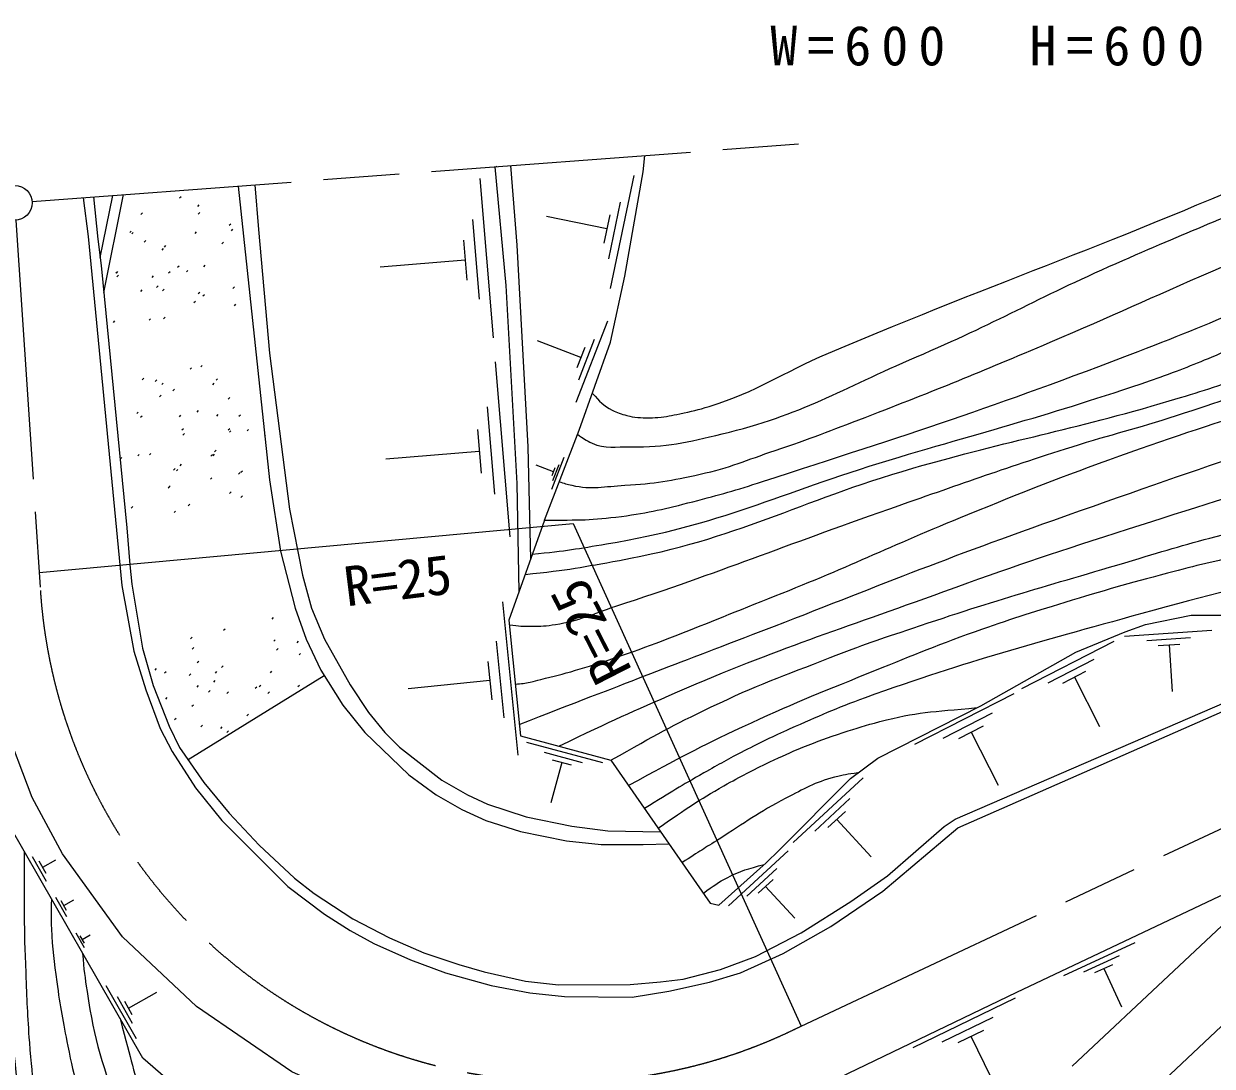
# Model space of a CAD drawing. Units: millimetres, scale not verified. Extents: x 40000 to 680000, y 20000 to 380000.
# Drawn here: x 117750 to 172655, y 272726 to 320880 of the extents above; entities that cross this region are included whole.
import ezdxf
from ezdxf.enums import TextEntityAlignment as Align

# ---------------------------------------------------------------- set-up
doc = ezdxf.new("R2010")
doc.units = ezdxf.units.MM
doc.header["$LTSCALE"] = 1000
doc.linetypes.add('CHAIN', pattern=[18.5, 12, -1.5, 3.5, -1.5])
for name, color, linetype, lineweight in [('M-BGD', 7, 'Continuous', 13), ('M-BMK', 2, 'CHAIN', 13), ('M-BMK-SRVR', 3, 'Continuous', 13), ('M-STR-HTXT', 7, 'Continuous', 13)]:
    doc.layers.add(name, color=color, linetype=linetype, lineweight=lineweight)
doc.styles.add('ＭＳ ゴシック', font='')
doc.styles.get('ＭＳ ゴシック').set_extended_font_data('MS Gothic')

msp = doc.modelspace()

# ---------------------------------------------------------------- linework, layer by layer
at = {"layer": 'M-BGD'}
for p, q in [((139599, 314297), (139596, 314282)), ((138820, 313725), (139438, 306366)), ((145928, 313865), (144835, 308645)), ((121449, 308470), (122357, 312986)), ((121280, 310078), (121859, 312949)), ((124946, 312837), (125017, 312908)), ((125789, 312442), (125860, 312512)), ((145307, 312633), (144760, 310023)), ((123158, 312068), (123228, 312139)), ((125812, 312087), (125883, 312158)), ((144686, 311400), (141902, 311983)), ((144822, 312053), (144549, 310748)), ((127245, 311574), (127315, 311644)), ((127345, 311314), (127416, 311385)), ((138484, 311844), (138793, 308165)), ((122645, 311234), (122716, 311305)), ((122742, 311169), (122812, 311240)), ((123311, 310792), (123382, 310863)), ((125666, 311196), (125737, 311267)), ((126903, 310720), (126974, 310791)), ((138071, 310883), (138225, 309043)), ((124141, 310423), (124212, 310494)), ((124249, 310567), (124320, 310638)), ((124857, 309635), (124927, 309706)), ((126063, 309654), (126134, 309725)), ((138148, 309963), (134223, 309634)), ((122004, 309373), (122074, 309444)), ((122029, 309361), (122100, 309432)), ((122055, 309193), (122126, 309264)), ((123679, 309160), (123749, 309231)), ((124444, 309369), (124514, 309440)), ((125263, 309419), (125334, 309490)), ((123151, 308514), (123221, 308585)), ((123886, 308698), (123957, 308769)), ((124161, 308543), (124232, 308614)), ((127415, 308654), (127485, 308725)), ((125609, 308002), (125680, 308072)), ((125810, 308416), (125880, 308486)), ((126027, 308305), (126098, 308376)), ((127481, 307850), (127551, 307921)), ((121891, 307086), (121962, 307157)), ((123537, 307186), (123607, 307256)), ((124211, 307256), (124282, 307327)), ((144720, 307145), (143259, 303379)), ((143487, 305457), (141479, 306236)), ((143670, 305928), (143305, 304986)), ((144104, 306301), (143373, 304418)), ((125433, 304921), (125503, 304992)), ((125928, 305030), (125998, 305101)), ((139531, 305257), (140208, 297179)), ((123221, 304433), (123292, 304503)), ((123822, 304355), (123893, 304425)), ((124122, 304213), (124193, 304283)), ((126483, 304202), (126553, 304273)), ((126635, 304411), (126706, 304481)), ((124020, 303654), (124091, 303724)), ((124639, 303928), (124710, 303999)), ((127193, 303543), (127263, 303613)), ((139162, 303192), (139500, 299154)), ((122968, 302874), (123039, 302944)), ((123146, 302705), (123216, 302776)), ((124942, 302725), (125013, 302796)), ((125757, 302945), (125828, 303015)), ((126665, 302755), (126736, 302826)), ((127688, 302751), (127759, 302822)), ((125054, 302116), (125125, 302187)), ((127193, 302119), (127263, 302190)), ((127253, 302011), (127323, 302082)), ((128065, 302075), (128135, 302145)), ((138708, 302137), (138877, 300118)), ((125102, 301882), (125172, 301952)), ((128867, 301848), (128912, 301893)), ((123016, 300921), (123087, 300991)), ((123552, 300965), (123623, 301036)), ((126397, 300913), (126468, 300984)), ((126495, 300923), (126566, 300994)), ((126569, 301106), (126640, 301177)), ((138792, 301128), (134484, 300766)), ((122206, 300775), (122276, 300845)), ((124673, 300259), (124744, 300330)), ((124974, 300464), (125044, 300535)), ((142220, 300180), (141428, 300487)), ((142707, 300846), (142130, 299360)), ((142292, 300366), (142148, 299994)), ((142464, 300513), (142175, 299770)), ((124803, 300222), (124873, 300293)), ((126374, 299842), (126445, 299913)), ((127674, 300082), (127745, 300152)), ((127777, 300163), (127848, 300234)), ((124417, 299422), (124488, 299493)), ((124444, 299461), (124515, 299532)), ((127255, 299189), (127326, 299260)), ((122374, 299022), (122400, 299049)), ((125351, 298617), (125422, 298688)), ((127783, 298997), (127853, 299068)), ((122717, 298510), (122788, 298581)), ((124693, 298298), (124764, 298368)), ((139868, 294175), (140579, 287099)), ((129224, 293383), (129294, 293454)), ((126985, 292864), (127056, 292935)), ((168605, 292589), (172640, 292871)), ((125457, 292472), (125527, 292543)), ((129297, 292358), (129368, 292429)), ((130379, 292289), (130450, 292359)), ((139574, 292358), (139929, 288821)), ((163867, 290176), (168127, 292354)), ((169633, 292390), (171650, 292532)), ((170156, 292157), (171164, 292227)), ((170660, 292192), (170811, 290040)), ((125534, 291993), (125604, 292064)), ((129427, 291951), (129498, 292022)), ((130468, 291724), (130539, 291794)), ((123819, 291021), (123890, 291091)), ((125765, 291369), (125835, 291440)), ((126892, 291151), (126963, 291221)), ((139191, 291426), (139369, 289658)), ((165078, 290437), (167208, 291525)), ((124256, 290894), (124326, 290964)), ((125340, 286888), (131625, 290770)), ((125398, 290778), (125469, 290849)), ((126528, 290474), (126599, 290544)), ((126605, 290887), (126675, 290958)), ((129144, 290902), (129214, 290973)), ((139280, 290542), (135507, 290163)), ((165755, 290425), (166820, 290969)), ((166288, 290697), (167449, 288425)), ((125754, 290241), (125824, 290312)), ((126284, 290010), (126355, 290081)), ((127131, 289950), (127202, 290021)), ((128445, 290183), (128516, 290254)), ((128628, 290264), (128699, 290335)), ((129032, 289950), (129103, 290020)), ((130419, 290264), (130490, 290335)), ((158916, 287597), (163500, 289940)), ((124309, 289685), (124380, 289756)), ((125517, 289353), (125588, 289424)), ((124721, 288739), (124792, 288809)), ((128060, 288918), (128131, 288988)), ((160218, 287877), (162510, 289049)), ((125935, 288405), (126006, 288476)), ((126850, 288325), (126921, 288396)), ((160947, 287864), (162093, 288450)), ((127135, 288147), (127205, 288217)), ((161520, 288157), (162770, 285712)), ((140978, 287701), (144487, 286757)), ((141793, 287231), (143547, 286759)), ((142607, 286761), (142103, 284890)), ((142168, 286879), (143045, 286643)), ((153290, 283058), (156531, 286050)), ((154300, 283590), (155920, 285086)), ((154904, 283748), (155715, 284496)), ((155309, 284122), (156905, 282394)), ((118799, 281266), (118153, 282393)), ((118626, 281916), (119227, 282260)), ((150302, 280128), (153058, 282673)), ((118788, 281634), (118465, 282197)), ((151161, 280580), (152539, 281853)), ((151675, 280715), (152364, 281351)), ((152020, 281033), (153377, 279563)), ((119734, 279633), (119227, 280519)), ((119725, 279922), (119472, 280365)), ((119599, 280144), (120071, 280414)), ((120557, 278197), (120171, 278871)), ((120550, 278417), (120357, 278754)), ((120453, 278586), (120813, 278792)), ((165795, 276919), (169102, 278444)), ((166723, 277080), (168377, 277842)), ((167238, 277050), (168065, 277431)), ((167652, 277241), (168465, 275477)), ((122964, 273994), (121562, 276442)), ((122777, 274700), (122076, 275924)), ((122765, 275099), (122414, 275711)), ((122590, 275405), (123895, 276153)), ((158841, 273587), (163560, 275885)), ((160174, 273847), (162533, 274996)), ((160917, 273820), (162097, 274394)), ((161507, 274107), (162732, 271591))]:
    msp.add_line(p, q, dxfattribs=at)
for points in [[(141801, 297956), (143409, 302105), (144849, 306169), (145526, 309217), (146373, 314043), (146448, 314797)], [(139511, 314275), (140023, 308794), (140531, 299650), (140622, 294643)], [(140244, 314330), (140531, 310656), (141039, 301343), (141157, 296148)], [(127650, 313384), (129101, 299819), (129609, 296517), (130286, 293892), (130794, 292453), (131471, 291014), (132487, 289405), (133503, 288135), (135535, 286188), (136805, 285256), (137991, 284579), (139091, 284071), (140700, 283563), (142817, 283140), (144425, 282970), (146373, 282970), (147555, 282997)], [(128423, 313442), (128587, 311375), (129101, 305661), (130032, 298464), (130625, 295416), (131048, 293892), (131641, 292453), (132826, 290336), (133673, 289066), (134435, 288135), (135112, 287458), (137059, 285934), (138245, 285256), (139176, 284833), (140954, 284240), (143071, 283817), (144728, 283603), (147164, 283560)], [(120489, 312846), (120721, 311048), (122288, 294931), (122832, 291906), (123384, 290119), (124046, 288321), (124605, 287269), (125682, 285593), (126899, 284071), (129947, 281023), (131641, 279753), (132826, 278991), (133927, 278398), (135620, 277636), (137229, 277044), (139345, 276451), (141123, 276112), (142732, 275943), (145850, 275910), (147558, 276197), (149432, 276607), (150860, 277044), (152834, 277934), (155034, 279177), (157440, 280811), (160902, 283731), (175159, 289998)], [(120975, 312882), (121171, 310933), (121327, 309707), (122513, 297600), (122643, 295885), (122741, 294987), (123238, 292037), (123726, 290310), (124472, 288429), (124951, 287456), (126065, 285831), (127242, 284411), (128622, 282932), (130251, 281419), (131170, 280704), (132950, 279532), (134641, 278662), (136235, 277961), (137846, 277419), (139014, 277091), (140936, 276654), (142450, 276492), (145761, 276500), (147172, 276625), (148220, 276749), (149945, 277195), (151553, 277788), (153670, 278888), (155956, 280328), (157649, 281513), (160274, 283799), (160782, 284138), (179747, 292350)], [(176114, 281869), (172971, 280573), (163614, 276134), (155003, 271997), (149605, 269937), (144243, 269121), (139964, 269138), (134690, 270417), (130127, 272468), (125724, 275486), (122314, 278700), (119536, 282544), (118133, 285136), (116801, 288687), (115896, 294618), (114314, 312382)], [(141801, 297956), (140154, 293328), (140691, 287986), (144879, 286858), (149456, 280254), (149865, 280167)], [(149865, 280167), (152045, 282124), (152650, 282711), (155940, 286018), (157210, 286950), (161968, 289381), (166354, 291860), (168640, 292792), (169571, 293130), (171688, 293554), (177445, 293554), (181933, 293723), (184981, 294231), (189976, 295332), (191774, 295945)], [(140741, 269135), (134792, 265794), (130478, 266824), (123251, 273091), (117108, 283816), (117144, 287773)], [(161315, 264573), (161000, 265439), (164835, 267747), (170197, 271866), (174636, 276039), (180939, 282182), (182559, 285012)], [(175533, 281630), (175583, 281531), (166185, 272726)]]:
    msp.add_lwpolyline(points, dxfattribs=at)
for points, knots in [([(144014, 303811), (144380, 303428), (144514, 303248), (144933, 303036), (145185, 302909), (145338, 302855), (145611, 302782), (145805, 302731), (145918, 302713), (146119, 302698), (146481, 302670), (146687, 302675), (147050, 302698), (147452, 302723), (147671, 302790), (148066, 302867), (148601, 302972), (148900, 303044), (149421, 303206), (151668, 303905), (152758, 304741), (154924, 305661), (163210, 309182), (168047, 310694), (176260, 314382), (181239, 316617), (183779, 318401), (188791, 320562), (189665, 320939), (190177, 321098), (191077, 321409), (192661, 321956), (193626, 322008), (195225, 322510), (195724, 322666), (195994, 322783), (196495, 322933), (198739, 323606), (200049, 323787), (202337, 324288), (203915, 324633), (204809, 324777), (206401, 325050), (209167, 325524), (210735, 325672), (213513, 326066), (214935, 326267), (215728, 326405), (217154, 326574), (219562, 326858), (220919, 326954), (223335, 327166), (227562, 327538), (228928, 327602), (234172, 327928)], [0, 0, 0, 0, 1, 1, 1, 2, 2, 2, 3, 3, 3, 4, 4, 4, 5, 5, 5, 6, 6, 6, 7, 7, 7, 8, 8, 8, 9, 9, 9, 10, 10, 10, 11, 11, 11, 12, 12, 12, 13, 13, 13, 14, 14, 14, 15, 15, 15, 16, 16, 16, 17, 17, 17, 18, 18, 18, 18]), ([(143339, 301923), (143595, 301709), (143726, 301642), (144002, 301512), (144633, 301214), (145083, 301360), (145780, 301343), (147449, 301303), (148388, 301552), (150013, 301936), (153683, 302802), (155519, 304015), (158988, 305492), (162650, 307051), (164573, 308209), (168217, 309810), (171529, 311264), (173406, 312032), (176768, 313366), (179063, 314276), (180397, 314661), (182695, 315567), (187374, 317412), (189943, 318575), (194633, 320393), (195549, 320748), (196070, 320931), (197003, 321240), (198435, 321714), (199268, 321879), (200729, 322256), (201715, 322510), (202267, 322660), (203269, 322848), (204845, 323145), (205740, 323250), (207333, 323441), (209973, 323758), (211457, 323893), (214106, 324118), (216714, 324341), (218184, 324347), (220795, 324542), (223906, 324774), (225656, 324846), (228753, 325219), (231544, 325555), (232480, 325707), (235869, 326287)], [0, 0, 0, 0, 1, 1, 1, 2, 2, 2, 3, 3, 3, 4, 4, 4, 5, 5, 5, 6, 6, 6, 7, 7, 7, 8, 8, 8, 9, 9, 9, 10, 10, 10, 11, 11, 11, 12, 12, 12, 13, 13, 13, 14, 14, 14, 15, 15, 15, 16, 16, 16, 16]), ([(142478, 299734), (142736, 299635), (142836, 299621), (143071, 299565), (144004, 299344), (144568, 299515), (145526, 299565), (146894, 299637), (147658, 299784), (148997, 300073), (150388, 300373), (151121, 300719), (152469, 301174), (154105, 301725), (155007, 302076), (156617, 302698), (159980, 303996), (161853, 304755), (165169, 306169), (168125, 307430), (169754, 308197), (172704, 309471), (176826, 311251), (179090, 312365), (183287, 313958), (186693, 315251), (188620, 315929), (192093, 317026), (192966, 317302), (193458, 317448), (194340, 317694), (194731, 317802), (194953, 317852), (195344, 317960), (195876, 318107), (196170, 318201), (196702, 318350), (197910, 318690), (198574, 318929), (199797, 319208), (201442, 319582), (202368, 319776), (204031, 320054), (206171, 320413), (207380, 320554), (209534, 320816), (211481, 321053), (212573, 321180), (214529, 321324), (216577, 321475), (217730, 321455), (219779, 321578), (222493, 321741), (224014, 321839), (226721, 322086), (229866, 322373), (230894, 322513), (234754, 323006)], [0, 0, 0, 0, 1, 1, 1, 2, 2, 2, 3, 3, 3, 4, 4, 4, 5, 5, 5, 6, 6, 6, 7, 7, 7, 8, 8, 8, 9, 9, 9, 10, 10, 10, 11, 11, 11, 12, 12, 12, 13, 13, 13, 14, 14, 14, 15, 15, 15, 16, 16, 16, 17, 17, 17, 18, 18, 18, 19, 19, 19, 19]), ([(141801, 297956), (143456, 297953), (143978, 297947), (145357, 298126), (146662, 298295), (147384, 298474), (148659, 298803), (149925, 299130), (150632, 299330), (151876, 299734), (158700, 301949), (162538, 303166), (169233, 305746), (171336, 306556), (172515, 307013), (174567, 307947), (176035, 308615), (176773, 309157), (178207, 309894), (179457, 310537), (180159, 310892), (181425, 311503), (182344, 311947), (182860, 312194), (183795, 312604), (185100, 313175), (185853, 313444), (187182, 313958), (188168, 314339), (188718, 314559), (189722, 314890), (191185, 315371), (192053, 315477), (193532, 315906), (194296, 316127), (194710, 316297), (195479, 316498), (196659, 316807), (197327, 316961), (198527, 317176), (201290, 317668), (202846, 317927), (205639, 318192), (208242, 318438), (209714, 318398), (212328, 318446), (214114, 318478), (215114, 318432), (216900, 318446), (218620, 318459), (219584, 318472), (221303, 318530), (222626, 318575), (223368, 318608), (224689, 318700), (225848, 318780), (226497, 318832), (227653, 318954), (230071, 319209), (230884, 319404), (233799, 319947)], [0, 0, 0, 0, 1, 1, 1, 2, 2, 2, 3, 3, 3, 4, 4, 4, 5, 5, 5, 6, 6, 6, 7, 7, 7, 8, 8, 8, 9, 9, 9, 10, 10, 10, 11, 11, 11, 12, 12, 12, 13, 13, 13, 14, 14, 14, 15, 15, 15, 16, 16, 16, 17, 17, 17, 18, 18, 18, 19, 19, 19, 20, 20, 20, 20]), ([(141241, 296385), (142850, 296526), (143342, 296638), (144679, 296856), (149930, 297709), (152643, 299191), (157736, 300726), (162630, 302201), (165424, 302871), (170249, 304560), (171356, 304948), (171960, 305210), (173043, 305661), (174205, 306145), (174858, 306413), (176006, 306931), (177004, 307382), (177571, 307618), (178546, 308116), (180669, 309200), (181748, 310015), (183880, 311080), (186277, 312277), (187634, 312940), (190145, 313874), (191312, 314307), (191991, 314483), (193193, 314805), (194146, 315060), (194681, 315208), (195649, 315398), (196700, 315604), (197295, 315689), (198358, 315821), (200007, 316026), (200932, 316162), (202591, 316244), (204871, 316358), (206152, 316386), (208433, 316329), (211083, 316263), (212560, 316052), (215207, 315906), (217355, 315787), (218558, 315651), (220710, 315652), (221736, 315652), (222313, 315648), (223335, 315736), (227111, 316063), (229300, 315868), (232987, 316752), (233435, 316860), (233604, 316884), (234130, 317045)], [0, 0, 0, 0, 1, 1, 1, 2, 2, 2, 3, 3, 3, 4, 4, 4, 5, 5, 5, 6, 6, 6, 7, 7, 7, 8, 8, 8, 9, 9, 9, 10, 10, 10, 11, 11, 11, 12, 12, 12, 13, 13, 13, 14, 14, 14, 15, 15, 15, 16, 16, 16, 17, 17, 17, 18, 18, 18, 18]), ([(140450, 290380), (140777, 290404), (140879, 290407), (141147, 290463), (141339, 290503), (141442, 290541), (141631, 290590), (142260, 290756), (142618, 290826), (143240, 291014), (146786, 292085), (148681, 292966), (152130, 294316), (155773, 295742), (157735, 296735), (161359, 298210), (164083, 299319), (165615, 299932), (168386, 300920), (173578, 302770), (176555, 303614), (181848, 305153), (185600, 306244), (187752, 306675), (191500, 307778), (192333, 308023), (192780, 308225), (193617, 308455), (194530, 308706), (195052, 308814), (195987, 308963), (197369, 309183), (198150, 309258), (199543, 309386), (201589, 309574), (202740, 309638), (204793, 309725), (206147, 309783), (206909, 309775), (208264, 309725), (211643, 309601), (213512, 309194), (216881, 308913), (219294, 308713), (220064, 308652), (223062, 308439)], [0, 0, 0, 0, 1, 1, 1, 2, 2, 2, 3, 3, 3, 4, 4, 4, 5, 5, 5, 6, 6, 6, 7, 7, 7, 8, 8, 8, 9, 9, 9, 10, 10, 10, 11, 11, 11, 12, 12, 12, 13, 13, 13, 14, 14, 14, 15, 15, 15, 15]), ([(140637, 288517), (145896, 290551), (147221, 291062), (151446, 292680), (156867, 294756), (159864, 296026), (165338, 297956), (172114, 300346), (175910, 301735), (182864, 303544), (185940, 304345), (187707, 304609), (190823, 305238), (192507, 305577), (193449, 305782), (195141, 306084), (196163, 306267), (196737, 306366), (197765, 306508), (199708, 306776), (200807, 306843), (202761, 307016), (204246, 307147), (205080, 307212), (206571, 307270), (208454, 307342), (209518, 307430), (211397, 307270), (212909, 307141), (213463, 307053), (215243, 306708)], [0, 0, 0, 0, 1, 1, 1, 2, 2, 2, 3, 3, 3, 4, 4, 4, 5, 5, 5, 6, 6, 6, 7, 7, 7, 8, 8, 8, 9, 9, 9, 10, 10, 10, 10]), ([(140907, 295444), (142948, 295644), (143575, 295789), (145272, 296094), (150730, 297073), (153488, 298812), (158817, 300348), (163417, 301673), (166083, 302096), (170672, 303460), (172106, 303886), (172906, 304137), (174313, 304645), (176833, 305554), (177667, 306022), (180578, 307439)], [0, 0, 0, 0, 1, 1, 1, 2, 2, 2, 3, 3, 3, 4, 4, 4, 5, 5, 5, 5]), ([(140176, 293113), (140655, 293060), (140804, 293045), (141208, 293046), (141639, 293046), (141883, 293064), (142309, 293130), (143436, 293305), (144019, 293623), (145103, 293977), (150074, 295600), (152780, 296742), (157718, 298464), (161016, 299615), (162855, 300287), (166185, 301343), (168060, 301937), (169142, 302169), (171011, 302782), (173008, 303438), (174127, 303810), (176091, 304560), (178030, 305301), (178666, 305577), (181001, 306592)], [0, 0, 0, 0, 1, 1, 1, 2, 2, 2, 3, 3, 3, 4, 4, 4, 5, 5, 5, 6, 6, 6, 7, 7, 7, 8, 8, 8, 8]), ([(142464, 287508), (145056, 288760), (145791, 289072), (147950, 290013), (152661, 292065), (155432, 292891), (160258, 294654), (163342, 295781), (165092, 296352), (168217, 297364), (174311, 299336), (177748, 300394), (183965, 301936), (186420, 302544), (187825, 302760), (190315, 303206), (192097, 303525), (193094, 303715), (194887, 303968), (196503, 304196), (197411, 304312), (199035, 304476), (200421, 304616), (201200, 304662), (202591, 304730), (205711, 304881), (206801, 304758), (210586, 304574)], [0, 0, 0, 0, 1, 1, 1, 2, 2, 2, 3, 3, 3, 4, 4, 4, 5, 5, 5, 6, 6, 6, 7, 7, 7, 8, 8, 8, 9, 9, 9, 9]), ([(144879, 286858), (147032, 288090), (147659, 288436), (149505, 289320), (151605, 290326), (152842, 290755), (155009, 291606), (156479, 292184), (157323, 292453), (158819, 292961), (162751, 294296), (164999, 294907), (168979, 296094), (170594, 296575), (171497, 296853), (173127, 297279), (174245, 297571), (174875, 297719), (176006, 297956), (179651, 298721), (181749, 298851), (185404, 299565), (188027, 300077), (189473, 300477), (192093, 301004), (193644, 301317), (194511, 301504), (196072, 301766), (197359, 301982), (198081, 302100), (199374, 302274), (200264, 302394), (200764, 302459), (201660, 302528), (203313, 302655), (203909, 302591), (205904, 302508)], [0, 0, 0, 0, 1, 1, 1, 2, 2, 2, 3, 3, 3, 4, 4, 4, 5, 5, 5, 6, 6, 6, 7, 7, 7, 8, 8, 8, 9, 9, 9, 10, 10, 10, 11, 11, 11, 12, 12, 12, 12]), ([(200406, 300077), (198691, 300004), (198217, 299972), (196817, 299849), (194839, 299675), (193740, 299481), (191775, 299192), (190976, 299075), (190530, 298998), (189733, 298873), (188306, 298648), (187507, 298524), (186081, 298295), (181417, 297545), (178764, 297331), (174143, 296348), (172747, 296050), (171966, 295871), (170587, 295501), (168727, 295001), (167686, 294715), (165846, 294146), (164217, 293643), (163302, 293366), (161697, 292792), (159725, 292087), (158642, 291634), (156702, 290844), (154438, 289922), (153156, 289432), (150945, 288389), (148857, 287405), (148165, 287033), (145690, 285688)], [0, 0, 0, 0, 1, 1, 1, 2, 2, 2, 3, 3, 3, 4, 4, 4, 5, 5, 5, 6, 6, 6, 7, 7, 7, 8, 8, 8, 9, 9, 9, 10, 10, 10, 11, 11, 11, 11]), ([(195076, 297526), (193394, 297506), (192932, 297512), (191562, 297417), (190645, 297353), (190134, 297281), (189218, 297203), (188324, 297127), (187821, 297114), (186928, 297025), (184311, 296764), (182822, 296755), (180239, 296263), (179175, 296060), (178584, 295919), (177530, 295670), (174345, 294920), (172555, 294514), (169402, 293638), (164372, 292242), (161531, 291506), (156617, 289744), (155236, 289248), (154491, 288893), (153146, 288304), (152306, 287937), (151846, 287706), (151029, 287288), (150292, 286911), (149889, 286679), (149167, 286272), (148079, 285659), (147734, 285437), (146424, 284629)], [0, 0, 0, 0, 1, 1, 1, 2, 2, 2, 3, 3, 3, 4, 4, 4, 5, 5, 5, 6, 6, 6, 7, 7, 7, 8, 8, 8, 9, 9, 9, 10, 10, 10, 11, 11, 11, 11]), ([(147053, 283722), (148468, 284691), (148865, 284988), (150098, 285680), (150911, 286136), (151374, 286378), (152215, 286780), (152802, 287062), (153136, 287211), (153739, 287458), (154455, 287751), (154868, 287886), (155601, 288135), (156255, 288357), (156627, 288467), (157295, 288643), (159010, 289096), (159684, 289089), (161791, 289291)], [0, 0, 0, 0, 1, 1, 1, 2, 2, 2, 3, 3, 3, 4, 4, 4, 5, 5, 5, 6, 6, 6, 6]), ([(156287, 286273), (155789, 286216), (155624, 286173), (155207, 286071), (154279, 285843), (153810, 285540), (152961, 285103), (151703, 284457), (151069, 283968), (149871, 283216), (149200, 282795), (148985, 282660), (148157, 282128)], [0, 0, 0, 0, 1, 1, 1, 2, 2, 2, 3, 3, 3, 4, 4, 4, 4]), ([(117767, 282665), (117768, 279958), (117751, 279238), (117840, 277044), (117891, 275786), (117914, 275081), (118009, 273826), (118156, 271900), (118268, 271253), (118602, 268916)], [0, 0, 0, 0, 1, 1, 1, 2, 2, 2, 3, 3, 3, 3]), ([(116655, 282124), (116750, 280044), (116792, 279491), (116909, 277806), (117162, 274159), (117333, 272968), (117840, 268492)], [0, 0, 0, 0, 1, 1, 1, 2, 2, 2, 2]), ([(149141, 280709), (149632, 281083), (149810, 281202), (150280, 281450), (150897, 281775), (151180, 281835), (151963, 282050)], [0, 0, 0, 0, 1, 1, 1, 2, 2, 2, 2]), ([(119025, 280430), (119004, 279791), (119009, 279605), (119025, 279076), (119055, 278112), (119156, 277577), (119279, 276620), (119429, 275456), (119557, 274808), (119787, 273657), (120109, 272053), (120273, 271516), (120803, 269593)], [0, 0, 0, 0, 1, 1, 1, 2, 2, 2, 3, 3, 3, 4, 4, 4, 4]), ([(120467, 277952), (120526, 277120), (120575, 276869), (120674, 276178), (121015, 273783), (121386, 272949), (122243, 270186)], [0, 0, 0, 0, 1, 1, 1, 2, 2, 2, 2])]:
    msp.add_open_spline(points, degree=3, knots=knots, dxfattribs=at)
msp.add_open_spline([(122200, 274926), (122772, 272767), (122772, 272767), (123343, 270609)], degree=3, dxfattribs=at)
at = {"layer": 'M-BMK'}
for p, q in [((118135, 312669), (154535, 315405)), ((117390, 311811), (118517, 294697))]:
    msp.add_line(p, q, dxfattribs=at)
msp.add_lwpolyline([(153671, 274584), (175837, 285002), (182423, 287866), (184054, 288576)], dxfattribs=at)
msp.add_arc((142772, 296313), 24309, 183.8097, 296.6397, dxfattribs=at)
at = {"layer": 'M-BMK-SRVR'}
msp.add_lwpolyline([(118462, 295525), (143137, 297798), (153671, 274584)], dxfattribs=at)
msp.add_circle((117337, 312609), 800, dxfattribs=at)

# ---------------------------------------------------------------- texts
at = {"layer": 'M-BMK-SRVR', "style": 'ＭＳ ゴシック'}
for rotation, p in [(7.048, (132552, 294876)), (117.14, (145064, 290589))]:
    msp.add_text('R=25', height=1833, rotation=rotation, dxfattribs=at).set_placement(p, align=Align.MIDDLE_LEFT)
at = {"layer": 'M-STR-HTXT', "insert": (162496, 318928), "char_height": 1833, "attachment_point": 8, "style": 'ＭＳ ゴシック'}
msp.add_mtext('\\T1.37;W=600\u3000H=600', dxfattribs=at)

doc.saveas('drawing.dxf')
